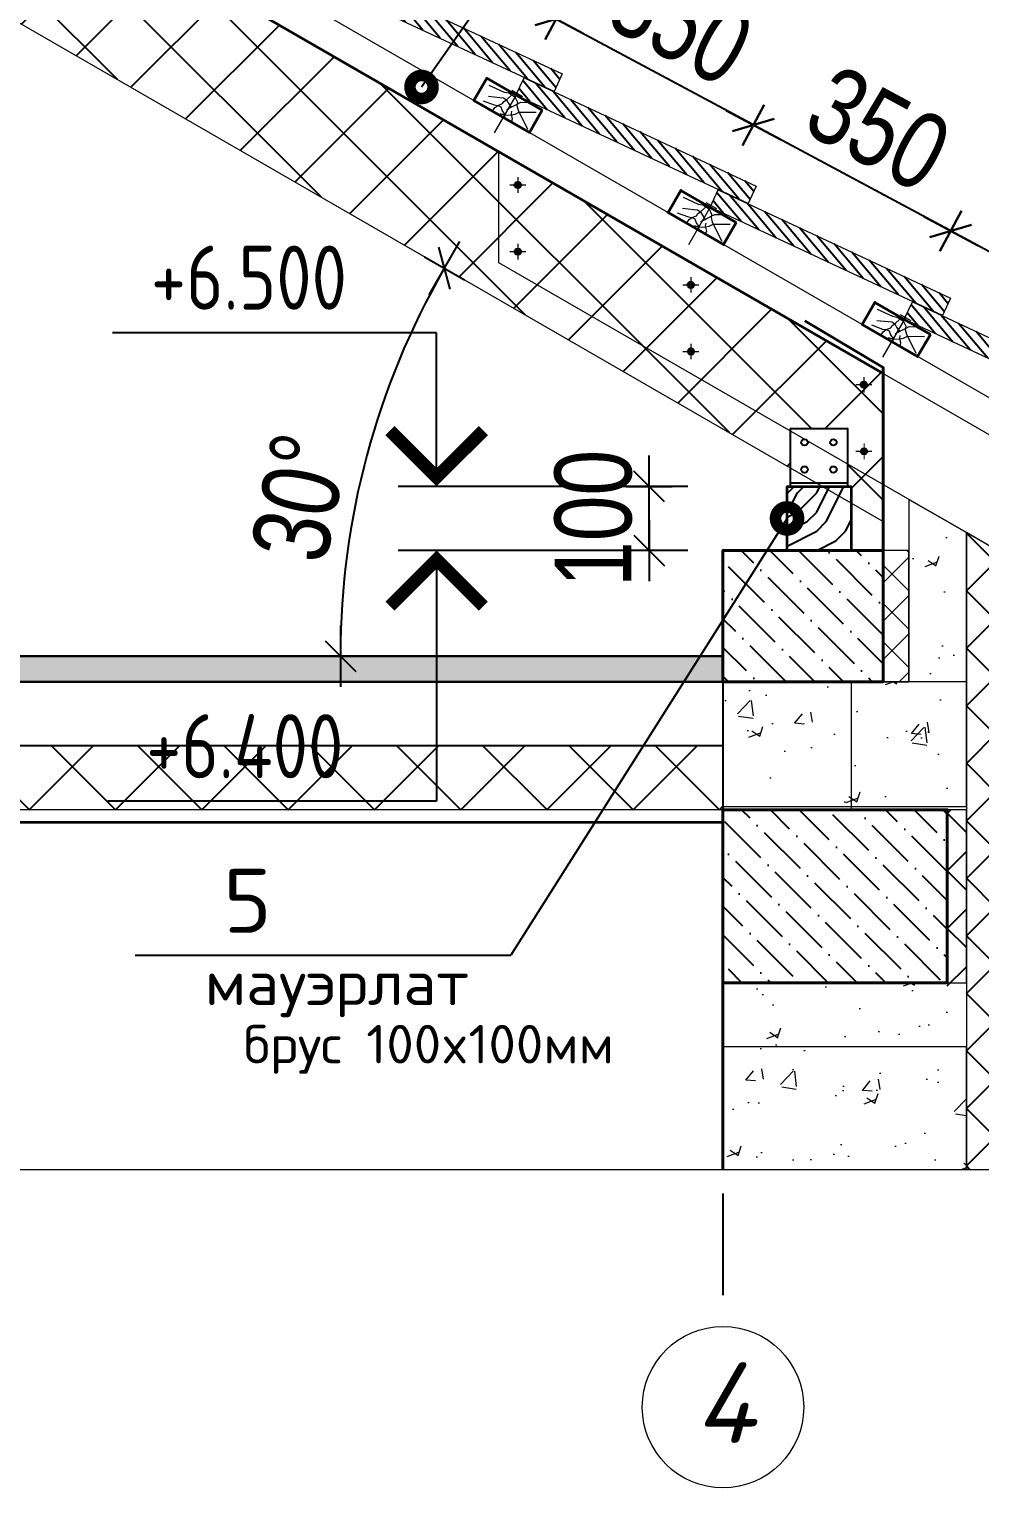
# Model space of a CAD drawing. Extents: x -12289450 to -10763036, y -7834513 to -6150123.
# Drawn here: x -10924742 to -10923258, y -7678309 to -7676031 of the extents above; entities that cross this region are included whole.
import ezdxf

# ---------------------------------------------------------------- set-up
doc = ezdxf.new("R2010")
doc.units = 0
doc.header["$LTSCALE"] = 25
doc.header["$PDMODE"] = 35
doc.linetypes.add('CENTER', pattern=[50.8, 31.75, -6.35, 6.35, -6.35])
doc.linetypes.add('HIDDEN', pattern=[9.525, 6.35, -3.175])
doc.layers.get('DefPoints').update_dxf_attribs({"color": 10, "lineweight": 30})
for name, color, linetype in [('004-ВСПЛИНИИ', 15, 'Continuous'), ('005-РАЗМЕРЫ', 252, 'Continuous'), ('008-ШТРИХОВКА', 252, 'Continuous'), ('014-ОСИ', 251, 'CENTER'), ('1рамка1', 7, 'Continuous'), ('Annotation - Text', 7, 'Continuous'), ('Крыши', 7, 'Continuous'), ('Примечания', 7, 'Continuous')]:
    doc.layers.add(name, color=color, linetype=linetype)
for name, color, linetype, lineweight in [('RAZMER', 7, 'Continuous', 9), ('Перегор', 4, 'Continuous', 20), ('Стена', 7, 'Continuous', 5), ('СТЕНЫ', 5, 'Continuous', 40), ('Штрих', 9, 'Continuous', 13), ('штриховка', 252, 'Continuous', 9)]:
    doc.layers.add(name, color=color, linetype=linetype, lineweight=lineweight)
doc.styles.add('gismo', font='isocpeui.ttf')
doc.styles.add('GOST 2.304', font='cs_gost2304.shx')
doc.styles.add('ROMANT', font='romant.shx', dxfattribs={"height": 2})
doc.styles.get("Standard").update_dxf_attribs({"font": 'arial.ttf'})
doc.styles.add('TXT0', font='txt', dxfattribs={"width": 0.8})
doc.dimstyles.new('Копия 3 РАЗМЕРЫ 3', dxfattribs={"dimscale": 30, "dimtxt": 4, "dimasz": 0.08, "dimexe": 0, "dimexo": 0, "dimgap": 0.9, "dimtad": 1, "dimdec": 0, "dimzin": 0, "dimdsep": 46, "dimtxsty": 'TXT0', "dimblk1": 'A8MITTA', "dimblk2": 'A8MITTA', "dimsah": 1, "dimcen": 0.3, "dimse1": 1, "dimse2": 1, "dimadec": 0, "dimazin": 0, "dimtp": 6, "dimtm": 6, "dimtfac": 1, "dimtdec": 0, "dimtofl": 0, "dimtmove": 0, "dimatfit": 3, "dimldrblk": 'A8MITTA', "dimfxl": 0, "dimtolj": 1, "dimtzin": 0, "dimarcsym": 0})
pattern_1 = [(135, (-3917.23, 2853.85), (-61.73926083, 16.83798023), [79.375, -15.875, 0, -15.875])]

# ---------------------------------------------------------------- blocks, each defined once
blk = doc.blocks.new('ytjtyj')
at = {"layer": 'Перегор', "linetype": 'Continuous'}
for p, q in [((-3.6, 13.4), (-21.6, 6.9)), ((-12.6, 10.2), (11.8, -56.9))]:
    blk.add_line(p, q, dxfattribs=at)
at = {"layer": 'Стена', "linetype": 'Continuous', "ltscale": 100}
blk.add_line((51.9, -12.5), (38.2, 25), dxfattribs=at)
blk.add_lwpolyline([(-55.8, -9.2), (-42.1, -46.8), (51.9, -12.5), (38.2, 25), (-55.8, -9.2)], close=True, dxfattribs=at)
at = {"layer": 'Штрих', "linetype": 'Continuous', "ltscale": 100}
for p, q in [((-10.2, 4.4), (-15.6, -3.3)), ((0.3, 8.6), (-10.2, 4.4)), ((2, -2.6), (-4.9, 6.5)), ((7.6, 8.6), (0.3, 8.6)), ((32.8, 15.1), (7.6, 8.6)), ((-20.7, -18.1), (-46.9, -13.8)), ((-18.6, -15.3), (-38.4, -41.9)), ((-20.7, -2.7), (-33.2, -0.9)), ((-15.6, -6.6), (-20.7, -2.7)), ((-15.1, -22.2), (-20.7, -18.1)), ((-15.6, -8.5), (-18.6, -15.3)), ((-15.6, -3.3), (-15.6, -8.5)), ((-7.2, -13), (-15.6, -6.6)), ((-9.5, -24.4), (-15.1, -22.2)), ((-9, -18.9), (-8.9, -23.1)), ((-1.7, -7.1), (-7.2, -13)), ((-1.2, -17.6), (-7.2, -13)), ((2, -2.6), (-1.7, -7.1)), ((5.7, -20.6), (1.3, -25.2)), ((7.1, -0.5), (2, -2.6)), ((5.7, -5.8), (2, -2.6)), ((7.2, -9.7), (5.7, -5.8)), ((8.7, -14.8), (5.7, -20.6)), ((12.9, -0.7), (7.1, -0.5)), ((13.7, -13.8), (7.2, -9.7)), ((13.7, -13.8), (8.7, -14.8)), ((30.7, -2.1), (12.9, -0.7)), ((17.6, -17.7), (13.7, -13.8)), ((19.4, -13.8), (13.7, -13.8)), ((21.4, -22.6), (17.5, -23.8)), ((20.1, -23), (17.6, -17.7)), ((37.5, -10.5), (19.4, -13.8)), ((-8.9, -23.1), (-12.3, -30.7)), ((-12.3, -30.7), (-11.7, -34.8)), ((-0.7, -26.6), (-9.5, -24.4)), ((8.3, -25.3), (-0.7, -26.6)), ((1.3, -25.2), (0.1, -30.6)), ((17.5, -23.8), (14, -25.5))]:
    blk.add_line(p, q, dxfattribs=at)
blk = doc.blocks.new('A8MITTA', base_point=(3180, 3140))
for p, q in [((3180, 3155), (3180, 3125)), ((3170, 3130), (3190, 3150)), ((3160, 3140), (3200, 3140))]:
    blk.add_line(p, q)
blk = doc.blocks.new('*D1001')
at = {"layer": '005-РАЗМЕРЫ', "color": 0, "lineweight": -2, "ltscale": 4, "transparency": 16777216}
blk.add_line((-10922997.4, -7676510.5), (-10923301.4, -7676347.3), dxfattribs=at)
at = {"layer": 'DefPoints', "color": 0, "ltscale": 4, "transparency": 16777216}
for p in [(-10923303.5, -7676346.1), (-10923385.9, -7676499.5), (-10923082.8, -7676674.5)]:
    blk.add_point(p, dxfattribs=at)
at = {"layer": '005-РАЗМЕРЫ', "color": 0, "lineweight": -2, "ltscale": 4, "transparency": 16777216, "xscale": 2.4, "yscale": 2.4, "zscale": 2.4}
for p, rotation in [((-10923303.5, -7676346.1), 151.7584222116496), ((-10922995.3, -7676511.7), 331.7584222116496)]:
    blk.add_blockref('A8MITTA', p, dxfattribs=dict(at, rotation=rotation))
at = {"layer": '005-РАЗМЕРЫ', "color": 0, "ltscale": 4, "transparency": 16777216, "insert": (-10923108.3, -7676352.3), "char_height": 120, "attachment_point": 5, "rotation": 331.7584, "style": 'TXT0'}
blk.add_mtext('\\A1;350', dxfattribs=at)
blk = doc.blocks.new('*D1002')
at = {"layer": '005-РАЗМЕРЫ', "color": 0, "lineweight": -2, "ltscale": 4, "transparency": 16777216}
blk.add_line((-10923305.6, -7676345), (-10923609.6, -7676181.7), dxfattribs=at)
at = {"layer": 'DefPoints', "color": 0, "ltscale": 4, "transparency": 16777216}
for p in [(-10923611.7, -7676180.6), (-10923689, -7676324.5), (-10923385.9, -7676499.5)]:
    blk.add_point(p, dxfattribs=at)
at = {"layer": '005-РАЗМЕРЫ', "color": 0, "lineweight": -2, "ltscale": 4, "transparency": 16777216, "xscale": 2.4, "yscale": 2.4, "zscale": 2.4}
for p, rotation in [((-10923611.7, -7676180.6), 151.7584222116496), ((-10923303.5, -7676346.1), 331.7584222116496)]:
    blk.add_blockref('A8MITTA', p, dxfattribs=dict(at, rotation=rotation))
at = {"layer": '005-РАЗМЕРЫ', "color": 0, "ltscale": 4, "transparency": 16777216, "insert": (-10923416.4, -7676186.7), "char_height": 120, "attachment_point": 5, "rotation": 331.7584, "style": 'TXT0'}
blk.add_mtext('\\A1;350', dxfattribs=at)
blk = doc.blocks.new('*D1003')
at = {"layer": '005-РАЗМЕРЫ', "color": 0, "lineweight": -2, "ltscale": 4, "transparency": 16777216}
blk.add_line((-10923613.8, -7676179.5), (-10923917.8, -7676016.2), dxfattribs=at)
at = {"layer": 'DefPoints', "color": 0, "ltscale": 4, "transparency": 16777216}
for p in [(-10923919.9, -7676015.1), (-10923992.1, -7676149.5), (-10923689, -7676324.5)]:
    blk.add_point(p, dxfattribs=at)
at = {"layer": '005-РАЗМЕРЫ', "color": 0, "lineweight": -2, "ltscale": 4, "transparency": 16777216, "xscale": 2.4, "yscale": 2.4, "zscale": 2.4}
for p, rotation in [((-10923919.9, -7676015.1), 151.7584222116496), ((-10923611.7, -7676180.6), 331.7584222116496)]:
    blk.add_blockref('A8MITTA', p, dxfattribs=dict(at, rotation=rotation))
at = {"layer": '005-РАЗМЕРЫ', "color": 0, "ltscale": 4, "transparency": 16777216, "insert": (-10923724.6, -7676021.2), "char_height": 120, "attachment_point": 5, "rotation": 331.7584, "style": 'TXT0'}
blk.add_mtext('\\A1;350', dxfattribs=at)
blk = doc.blocks.new('*D1004')
at = {"layer": '005-РАЗМЕРЫ', "color": 0, "lineweight": -2, "ltscale": 4, "transparency": 16777216}
blk.add_line((-10923922, -7676013.9), (-10924226, -7675850.7), dxfattribs=at)
at = {"layer": 'DefPoints', "color": 0, "ltscale": 4, "transparency": 16777216}
for p in [(-10924228.1, -7675849.5), (-10924295.2, -7675974.5), (-10923992.1, -7676149.5)]:
    blk.add_point(p, dxfattribs=at)
at = {"layer": '005-РАЗМЕРЫ', "color": 0, "lineweight": -2, "ltscale": 4, "transparency": 16777216, "xscale": 2.4, "yscale": 2.4, "zscale": 2.4}
for p, rotation in [((-10924228.1, -7675849.5), 151.7584222116496), ((-10923919.9, -7676015.1), 331.7584222116496)]:
    blk.add_blockref('A8MITTA', p, dxfattribs=dict(at, rotation=rotation))
at = {"layer": '005-РАЗМЕРЫ', "color": 0, "ltscale": 4, "transparency": 16777216, "insert": (-10924032.8, -7675855.6), "char_height": 120, "attachment_point": 5, "rotation": 331.7584, "style": 'TXT0'}
blk.add_mtext('\\A1;350', dxfattribs=at)
blk = doc.blocks.new('*D1033')
at = {"layer": '005-РАЗМЕРЫ', "color": 0, "lineweight": -2, "ltscale": 4, "transparency": 16777216}
blk.add_line((-10923774.2, -7676842.5), (-10923774.2, -7676747.3), dxfattribs=at)
at = {"layer": 'DefPoints', "color": 0, "ltscale": 4, "transparency": 16777216}
for p in [(-10923777.8, -7676744.9), (-10923774.2, -7676744.9), (-10923777.8, -7676844.9)]:
    blk.add_point(p, dxfattribs=at)
at = {"layer": '005-РАЗМЕРЫ', "color": 0, "lineweight": -2, "ltscale": 4, "transparency": 16777216, "xscale": 2.4, "yscale": 2.4, "zscale": 2.4}
for p, rotation in [((-10923774.2, -7676744.9), 90), ((-10923774.2, -7676844.9), 270)]:
    blk.add_blockref('A8MITTA', p, dxfattribs=dict(at, rotation=rotation))
at = {"layer": '005-РАЗМЕРЫ', "color": 0, "ltscale": 4, "transparency": 16777216, "insert": (-10923861.2, -7676794.9), "char_height": 120, "attachment_point": 5, "rotation": 90, "style": 'TXT0'}
blk.add_mtext('\\A1;100', dxfattribs=at)
blk = doc.blocks.new('*D1126')
at = {"layer": '005-РАЗМЕРЫ', "color": 0, "lineweight": -2, "ltscale": 4, "transparency": 16777216}
blk.add_arc((-10923045.2, -7677009.9), 1211.2, 150.1135, 179.8865, dxfattribs=at)
at = {"layer": 'DefPoints', "color": 0, "ltscale": 4, "transparency": 16777216}
for p in [(-10928309.1, -7673970.7), (-10924183.4, -7676595.6), (-10923409.1, -7676799.8), (-10932959.1, -7677009.9), (-10923659.1, -7677009.9)]:
    blk.add_point(p, dxfattribs=at)
at = {"layer": '005-РАЗМЕРЫ', "color": 0, "lineweight": -2, "ltscale": 4, "transparency": 16777216, "xscale": 2.4, "yscale": 2.4, "zscale": 2.4}
for p, rotation in [((-10924094.1, -7676404.3), 60.05676570589963), ((-10924256.4, -7677009.9), 269.9432342983295)]:
    blk.add_blockref('A8MITTA', p, dxfattribs=dict(at, rotation=rotation))
at = {"layer": '005-РАЗМЕРЫ', "color": 0, "ltscale": 4, "transparency": 16777216, "insert": (-10924319.5, -7676762), "char_height": 120, "attachment_point": 5, "rotation": 78.9912, "style": 'TXT0'}
blk.add_mtext('\\A1;30°', dxfattribs=at)

msp = doc.modelspace()

# ---------------------------------------------------------------- hatches: boundary and pattern name
at = {"layer": '008-ШТРИХОВКА', "ltscale": 3}
h = msp.add_hatch(dxfattribs=at)
h.set_pattern_fill('ANSI37', color=256, scale=30)
h.set_pattern_definition([(45, (-10933209.11, -7676799.76), (-67.3519, 67.3519), []), (135, (-10933209.11, -7676799.76), (-67.3519, -67.3519), [])])
h.paths.add_polyline_path([(-10924009.1, -7676222.4), (-10924009.1, -7676395.6), (-10923554.1, -7676658.3), (-10923554.1, -7676654.9), (-10923464.1, -7676654.9), (-10923464.1, -7676710.3), (-10923409.1, -7676742), (-10923409.1, -7676568.8)])
h.paths.add_polyline_path([(-10923709.1, -7676434.3), (-10923709.1, -7676435.3, 0.403433), (-10923704.3, -7676430.3), (-10923705.3, -7676430.3, -0.40079)], flags=16)
h.paths.add_polyline_path([(-10923704.1, -7676534.3, -1), (-10923714.1, -7676534.3, -1)], flags=16)
h.paths.add_polyline_path([(-10923974.3, -7676378.3, -1), (-10923984.3, -7676378.3, -1)], flags=16)
h.paths.add_polyline_path([(-10923979.3, -7676270.3), (-10923979.3, -7676269.3, 0.425077), (-10923984.5, -7676274.3), (-10923983.5, -7676274.3, -0.427766)], flags=16)
h.paths.add_polyline_path([(-10923438.9, -7676590.2), (-10923438.9, -7676591.1, 0.403433), (-10923434.1, -7676586.1), (-10923435.1, -7676586.1, -0.40079)], flags=16)
h.paths.add_polyline_path([(-10923443.9, -7676690.2, -1), (-10923433.9, -7676690.2, -1)], flags=16)
h.paths.add_polyline_path([(-10924009.1, -7676395.6), (-10924009.1, -7676222.4), (-10925303.3, -7675475.2, -0.449807), (-10925316.5, -7675477.9), (-10925432, -7675631.9), (-10925041.2, -7675857.5), (-10924970.8, -7675781.6, -0.208652), (-10924973.7, -7675775, -1), (-10924955.7, -7675775, -0.654736), (-10924970.8, -7675781.6), (-10925041.2, -7675857.5), (-10923554.1, -7676716), (-10923554.1, -7676658.3)])
h.paths.add_polyline_path([(-10923409.1, -7676742), (-10923464.1, -7676710.3), (-10923464.1, -7676744.9), (-10923459.1, -7676744.9), (-10923459.1, -7676770.9), (-10923409.1, -7676799.8)])
h.paths.add_polyline_path([(-10928309.1, -7673739.8), (-10933209.1, -7676568.8), (-10933209.1, -7676799.8), (-10928309.1, -7673970.7), (-10926554.1, -7674984), (-10926554.1, -7674919.9), (-10926464.1, -7674919.9), (-10926464.1, -7675009.9), (-10926459.1, -7675009.9), (-10926459.1, -7675038.8), (-10925432, -7675631.9), (-10925316.5, -7675477.9, -0.379494), (-10925318.9, -7675466.2)])
h.paths.add_polyline_path([(-10927841.7, -7674203.6, -1), (-10927831.7, -7674203.6, -1)], flags=16)
h.paths.add_polyline_path([(-10927841.7, -7674161.1, -1), (-10927831.7, -7674161.1, -1)], flags=16)
h.paths.add_polyline_path([(-10927886.8, -7674203.6, -1), (-10927876.8, -7674203.6, -1)], flags=16)
h.paths.add_polyline_path([(-10927886.8, -7674161.1, -1), (-10927876.8, -7674161.1, -1)], flags=16)
h.paths.add_polyline_path([(-10928174.2, -7673872.7), (-10928174.2, -7673871.8, 0.403433), (-10928179, -7673876.7), (-10928178, -7673876.7, -0.40079)], flags=16)
h.paths.add_polyline_path([(-10928244.2, -7673936.5), (-10928244.2, -7673935.5, 0.400203), (-10928249, -7673940.5), (-10928248, -7673940.5, -0.40079)], flags=0)
h.paths.add_polyline_path([(-10928244.1, -7673936.5), (-10928244.1, -7673935.5, 0.406669), (-10928249, -7673940.5), (-10928248, -7673940.5, -0.40079)], flags=16)
h.paths.add_polyline_path([(-10928244.2, -7673872.7), (-10928244.2, -7673871.8, 0.400203), (-10928249, -7673876.7), (-10928248, -7673876.7, -0.40079)], flags=0)
h.paths.add_polyline_path([(-10928244.1, -7673872.7), (-10928244.1, -7673871.7, 0.406669), (-10928249, -7673876.7), (-10928248, -7673876.7, -0.40079)], flags=16)
h.paths.add_polyline_path([(-10928244.2, -7673809), (-10928244.2, -7673808, 0.400203), (-10928249, -7673813), (-10928248, -7673813, -0.40079)], flags=0)
h.paths.add_polyline_path([(-10928244.1, -7673809), (-10928244.1, -7673808, 0.406669), (-10928249, -7673813), (-10928248, -7673813, -0.40079)], flags=16)
h.paths.add_polyline_path([(-10928369.2, -7673940.5), (-10928370, -7673940.5, -0.415546), (-10928374, -7673944.5), (-10928374, -7673945.5, 0.403433)], flags=16)
h.paths.add_polyline_path([(-10928374.2, -7673936.5), (-10928374.2, -7673935.5, 0.403433), (-10928379, -7673940.5), (-10928378.2, -7673940.5, -0.415546)], flags=16)
h.paths.add_polyline_path([(-10928369.2, -7673876.7), (-10928370, -7673876.7, -0.415546), (-10928374, -7673880.8), (-10928374, -7673881.7, 0.403433)], flags=16)
h.paths.add_polyline_path([(-10928374.2, -7673872.7), (-10928374.2, -7673871.8, 0.403433), (-10928379, -7673876.7), (-10928378.2, -7673876.7, -0.415546)], flags=16)
h.paths.add_polyline_path([(-10928374.2, -7673809), (-10928374.2, -7673809, 0.415546), (-10928378.2, -7673813), (-10928378, -7673813, -0.40079)], flags=0)
h.paths.add_polyline_path([(-10928369, -7673813, -1), (-10928379, -7673813), (-10928379.2, -7673813, 0.425077), (-10928374, -7673818), (-10928374, -7673813), (-10928379, -7673813, 0.413145), (-10928374, -7673818), (-10928374, -7673818, -0.425077), (-10928379.2, -7673813, -1.020293)], flags=16)
h.paths.add_polyline_path([(-10928444.2, -7673872.7), (-10928444.2, -7673871.8, 0.403433), (-10928449, -7673876.7), (-10928448, -7673876.7, -0.40079)], flags=16)
h.paths.add_polyline_path([(-10930091.7, -7674983.6, -1), (-10930081.7, -7674983.6, -1)], flags=16)
h.paths.add_polyline_path([(-10930091.7, -7674941.1, -1), (-10930081.7, -7674941.1, -1)], flags=16)
h.paths.add_polyline_path([(-10930136.8, -7674983.6, -1), (-10930126.8, -7674983.6, -1)], flags=16)
h.paths.add_polyline_path([(-10930136.8, -7674941.1, -1), (-10930126.8, -7674941.1, -1)], flags=16)
h.paths.add_polyline_path([(-10933091.7, -7676676.1, -1), (-10933081.7, -7676676.1, -1)], flags=16)
h.paths.add_polyline_path([(-10933091.7, -7676718.6, -1), (-10933081.7, -7676718.6, -1)], flags=16)
h.paths.add_polyline_path([(-10933136.8, -7676676.1, -1), (-10933126.8, -7676676.1, -1)], flags=16)
h.paths.add_polyline_path([(-10933136.8, -7676718.6, -1), (-10933126.8, -7676718.6, -1)], flags=16)
at = {"layer": '008-ШТРИХОВКА'}
h = msp.add_hatch(dxfattribs=at)
h.set_pattern_fill('ANSI31', color=251, scale=4, angle=5, style=0)
h.set_pattern_definition([(130, (-22681776.036, -662145.611), (9.728764428, 8.163402643), [])])
h.paths.add_polyline_path([(-10924282.8, -7675960.2), (-10924281.2, -7675957.5), (-10924283.9, -7675955.9), (-10924272.7, -7675931.8), (-10923910.2, -7676100.9), (-10923922.8, -7676128)])
h = msp.add_hatch(dxfattribs=at)
h.set_pattern_fill('ANSI31', color=251, scale=4, angle=5, style=0)
h.set_pattern_definition([(130, (-22681472.927, -662320.611), (9.728764428, 8.163402643), [])])
h.paths.add_polyline_path([(-10923979.7, -7676135.2), (-10923978.1, -7676132.5), (-10923980.8, -7676130.9), (-10923969.6, -7676106.8), (-10923607.1, -7676275.9), (-10923619.7, -7676303)])
h = msp.add_hatch(dxfattribs=at)
h.set_pattern_fill('ANSI31', color=251, scale=4, angle=5, style=0)
h.set_pattern_definition([(130, (-22681169.818, -662495.611), (9.728764428, 8.163402643), [])])
h.paths.add_polyline_path([(-10923676.6, -7676310.2), (-10923675, -7676307.5), (-10923677.7, -7676305.9), (-10923666.5, -7676281.8), (-10923304, -7676450.9), (-10923316.6, -7676478)])
h = msp.add_hatch(dxfattribs=at)
h.set_pattern_fill('ANSI31', color=251, scale=4, angle=5, style=0)
h.set_pattern_definition([(130, (-22680866.709, -662670.611), (9.728764428, 8.163402643), [])])
h.paths.add_polyline_path([(-10923373.5, -7676485.2), (-10923371.9, -7676482.5), (-10923374.6, -7676480.9), (-10923363.4, -7676456.8), (-10923000.9, -7676625.9), (-10923013.5, -7676653)])
h = msp.add_hatch(dxfattribs=at)
h.set_pattern_fill('WOODFACE', color=251, scale=300, style=0, pattern_type=2)
h.set_pattern_definition([(0, (750597, -569530.14), (300, 300), [15, -285]), (90, (750717, -569425.14), (-300, 300), [30, -270]), (45, (750656.99, -569455.14), (3e-14, 300), [21.21, -63.63, 21.21, -42.42, 148.5, -127.2940687]), (45, (750581.99, -569545.14), (3e-14, 300), [21.213, -42.426, 21.213, -339.4120686]), (45, (750686.99, -569515.14), (3e-14, 300), [21.213, -403.0510686]), (45, (750716.99, -569530.14), (3e-14, 300), [21.213, -403.0510686]), (45, (750671.99, -569500.14), (3e-14, 300), [21.213, -403.0510686]), (45, (750656.99, -569485.14), (3e-14, 300), [42.426, -381.8380686]), (45, (750731.99, -569260.14), (3e-14, 300), [42.426, -381.8380686]), (45, (750626.99, -569470.14), (3e-14, 300), [84.852, -339.4120686]), (45, (750611.99, -569455.14), (3e-14, 300), [84.852, -339.4120686]), (45, (750806.99, -569365.14), (3e-14, 300), [84.852, -339.4120686]), (45, (750596.99, -569425.14), (3e-14, 300), [63.6396, -360.6244686]), (45, (750536.99, -569380.14), (3e-14, 300), [63.6396, -360.6244686]), (45, (750566.99, -569410.14), (3e-14, 300), [63.6396, -360.6244686]), (45, (750761.99, -569320.14), (3e-14, 300), [106.06602, -318.1980486]), (45, (750731.99, -569305.14), (3e-14, 300), [106.06602, -318.1980486]), (45, (750761.99, -569380.14), (3e-14, 300), [148.492424, -275.7716445]), (26.5650512, (750626.99, -569500.14), (300, 1e-07), [33.541017, -637.279374]), (26.5650512, (750686.99, -569410.14), (300, 1e-07), [33.541017, -637.279374]), (26.5650512, (750671.99, -569440.14), (300, 1e-07), [33.541017, -637.279374]), (26.5650512, (750611.99, -569530.14), (300, 1e-07), [67.08204, -603.738353]), (26.5650512, (750671.99, -569395.14), (300, 1e-07), [100.623059, -570.197334]), (26.5650512, (750641.99, -569380.14), (300, 1e-07), [134.1640785, -536.6563146]), (26.5650512, (750611.99, -569365.14), (300, 1e-07), [134.1640785, -536.6563146]), (26.5650512, (750566.99, -569275.14), (300, 1e-07), [134.1640785, -536.6563146]), (26.5650512, (750566.99, -569305.14), (300, 1e-07), [167.7051, -503.115293]), (26.5650512, (750581.99, -569335.14), (300, 1e-07), [167.7051, -503.115293]), (63.4349488, (750686.99, -569455.14), (2e-08, 300), [33.541017, -637.279374]), (63.4349488, (750641.99, -569485.14), (2e-08, 300), [33.541017, -637.279374]), (63.4349488, (750596.99, -569530.14), (2e-08, 300), [67.08204, -603.738353]), (63.4349488, (750686.99, -569485.14), (2e-08, 300), [67.08204, -603.738353]), (63.4349488, (750566.99, -569545.14), (2e-08, 300), [100.623059, -570.197334]), (63.4349488, (750536.99, -569545.14), (2e-08, 300), [134.1640785, -536.6563146]), (63.4349488, (750806.99, -569530.14), (2e-08, 300), [134.1640785, -536.6563146]), (63.4349488, (750701.99, -569500.14), (2e-08, 300), [134.1640785, -536.6563146]), (63.4349488, (750761.99, -569530.14), (2e-08, 300), [167.7051, -503.115293]), (63.4349488, (750731.99, -569515.14), (2e-08, 300), [167.7051, -503.115293])])
h.paths.add_polyline_path([(-10923459.1, -7676844.9), (-10923459.1, -7676744.9), (-10923559.1, -7676744.9), (-10923559.1, -7676844.9)])
at = {"layer": '008-ШТРИХОВКА', "ltscale": 4}
h = msp.add_hatch(dxfattribs=at)
h.set_pattern_fill('ANSI37', color=256, scale=20, style=0)
h.set_pattern_definition([(45, (-10923279.114, -7680589.875), (-44.9013, 44.9013), []), (135, (-10923279.114, -7680589.875), (-44.9013, -44.9013), [])])
h.paths.add_polyline_path([(-10923279.1, -7677811.4), (-10923229.1, -7677811.4), (-10923229.1, -7676846), (-10923279.1, -7676817.1), (-10923279.1, -7677049.9)])
at = {"layer": '008-ШТРИХОВКА', "ltscale": 3}
h = msp.add_hatch(dxfattribs=at)
h.set_pattern_fill('ANSI37', color=256, scale=30)
h.set_pattern_definition([(45, (-10932959.11, -7677249.9), (-67.3519, 67.3519), []), (135, (-10932959.11, -7677249.9), (-67.3519, -67.3519), [])])
edge = h.paths.add_edge_path()
edge.add_line((-10923846.6, -7677249.9), (-10923801.6, -7677178.7))
edge.add_arc((-10923486.7, -7676889.2), 427.7, 217.5535, 222.5938, ccw=False)
edge.add_line((-10923825.8, -7677149.9), (-10926459.1, -7677149.9))
edge.add_line((-10926459.1, -7677149.9), (-10926459.1, -7677249.9))
edge.add_line((-10926459.1, -7677249.9), (-10923846.6, -7677249.9))
edge = h.paths.add_edge_path()
edge.add_line((-10923716.6, -7677249.9), (-10923659.1, -7677249.9))
edge.add_line((-10923659.1, -7677249.9), (-10923659.1, -7677149.9))
edge.add_line((-10923659.1, -7677149.9), (-10923783.4, -7677149.9))
edge.add_line((-10923783.4, -7677149.9), (-10923801.6, -7677178.7))
edge.add_arc((-10923486.7, -7676889.2), 427.7, 222.5938, 237.4911)
edge = h.paths.add_edge_path()
edge.add_line((-10923846.6, -7677249.9), (-10923716.6, -7677249.9))
edge.add_arc((-10923486.7, -7676889.2), 427.7, 222.5938, 237.4911, ccw=False)
edge.add_line((-10923801.6, -7677178.7), (-10923846.6, -7677249.9))
edge = h.paths.add_edge_path()
edge.add_line((-10923783.4, -7677149.9), (-10923825.8, -7677149.9))
edge.add_arc((-10923486.7, -7676889.2), 427.7, 217.5535, 222.5938)
edge.add_line((-10923801.6, -7677178.7), (-10923783.4, -7677149.9))
h.paths.add_polyline_path([(-10926559.1, -7677149.9), (-10926559.1, -7677249.9), (-10926459.1, -7677249.9), (-10926459.1, -7677149.9)])
h.paths.add_polyline_path([(-10927669.1, -7677249.9), (-10927739.4, -7677249.9), (-10928000.6, -7677249.9), (-10928049.1, -7677249.9), (-10927809.1, -7677249.9), (-10927809.1, -7677149.9), (-10926559.1, -7677149.9), (-10926559.1, -7677249.9)])
h.paths.add_polyline_path([(-10928049.1, -7677249.9), (-10927909.1, -7677249.9), (-10927909.1, -7677149.9), (-10932834.7, -7677150), (-10932771.6, -7677249.9), (-10930469.1, -7677249.9)])
h.paths.add_polyline_path([(-10932959.1, -7677150), (-10932959.1, -7677244.9), (-10932959.1, -7677244.9), (-10932959.1, -7677249.9), (-10932771.6, -7677249.9), (-10932834.7, -7677150)])
edge = h.paths.add_edge_path()
edge.add_line((-10932904.2, -7676844.9), (-10932452, -7676844.9))
edge = h.paths.add_edge_path()
edge.add_line((-10932512, -7676844.9), (-10932512, -7677420.6))
h.paths.add_polyline_path([(-10932487.5, -7677411), (-10932047.1, -7677411), (-10932047.1, -7677252.4), (-10932487.5, -7677252.4)])
edge = h.paths.add_edge_path()
edge.add_line((-10932512, -7677420.6), (-10931998.5, -7677420.6))
edge = h.paths.add_edge_path()
edge.add_line((-10932439.1, -7676931.9), (-10932512, -7676859))
edge.add_line((-10932512, -7676859), (-10932585, -7676931.9))
at = {"layer": '008-ШТРИХОВКА', "ltscale": 4}
h = msp.add_hatch(dxfattribs=at)
h.set_pattern_fill('ANSI36', color=256, scale=10, angle=90, style=0)
h.set_pattern_definition(pattern_1)
h.paths.add_polyline_path([(-10923409.1, -7676844.9), (-10923659.1, -7676844.9), (-10923659.1, -7677049.9), (-10923409.1, -7677049.9)])
at = {"layer": '008-ШТРИХОВКА', "lineweight": 9}
h = msp.add_hatch(dxfattribs=at)
h.set_pattern_fill('ANSI37', color=251, scale=13.333333, angle=90, style=0)
h.set_pattern_definition([(135, (-11651933.577, -7047784.715), (-29.934187, -29.934187), []), (225, (-11651933.577, -7047784.715), (29.934187, -29.934187), [])])
h.paths.add_polyline_path([(-10923369.1, -7676844.9), (-10923409.1, -7676844.9), (-10923409.1, -7677049.9), (-10923369.1, -7677049.9)])
at = {"layer": '008-ШТРИХОВКА'}
h = msp.add_hatch(dxfattribs=at)
h.set_pattern_fill('WOODFACE', color=251, scale=300, style=0, pattern_type=2)
h.set_pattern_definition([(0, (-10932898, -7677234.88), (300, 300), [15, -285]), (90, (-10932778, -7677129.88), (-300, 300), [30, -270]), (45, (-10932838, -7677159.88), (3e-14, 300), [21.21, -63.63, 21.21, -42.42, 148.5, -127.294]), (45, (-10932913, -7677249.88), (3e-14, 300), [21.213, -42.426, 21.213, -339.412]), (45, (-10932808, -7677219.88), (3e-14, 300), [21.213, -403.051]), (45, (-10932778, -7677234.88), (3e-14, 300), [21.213, -403.051]), (45, (-10932823, -7677204.88), (3e-14, 300), [21.213, -403.051]), (45, (-10932838, -7677189.88), (3e-14, 300), [42.426, -381.838]), (45, (-10932763, -7676964.88), (3e-14, 300), [42.426, -381.838]), (45, (-10932868, -7677174.88), (3e-14, 300), [84.852, -339.412]), (45, (-10932883, -7677159.88), (3e-14, 300), [84.852, -339.412]), (45, (-10932688, -7677069.88), (3e-14, 300), [84.852, -339.412]), (45, (-10932898, -7677129.88), (3e-14, 300), [63.64, -360.6245]), (45, (-10932958, -7677084.88), (3e-14, 300), [63.64, -360.6245]), (45, (-10932928, -7677114.88), (3e-14, 300), [63.64, -360.6245]), (45, (-10932733, -7677024.88), (3e-14, 300), [106.066, -318.198]), (45, (-10932763, -7677009.88), (3e-14, 300), [106.066, -318.198]), (45, (-10932733, -7677084.88), (3e-14, 300), [148.492, -275.772]), (26.565, (-10932868, -7677204.88), (300, 1e-07), [33.541, -637.279]), (26.565, (-10932808, -7677114.88), (300, 1e-07), [33.541, -637.279]), (26.565, (-10932823, -7677144.88), (300, 1e-07), [33.541, -637.279]), (26.565, (-10932883, -7677234.88), (300, 1e-07), [67.082, -603.738]), (26.565, (-10932823, -7677099.88), (300, 1e-07), [100.623, -570.197]), (26.565, (-10932853, -7677084.88), (300, 1e-07), [134.164, -536.656]), (26.565, (-10932883, -7677069.88), (300, 1e-07), [134.164, -536.656]), (26.565, (-10932928, -7676979.88), (300, 1e-07), [134.164, -536.656]), (26.565, (-10932928, -7677009.88), (300, 1e-07), [167.705, -503.115]), (26.565, (-10932913, -7677039.88), (300, 1e-07), [167.705, -503.115]), (63.435, (-10932808, -7677159.88), (2e-08, 300), [33.541, -637.279]), (63.435, (-10932853, -7677189.88), (2e-08, 300), [33.541, -637.279]), (63.435, (-10932898, -7677234.88), (2e-08, 300), [67.082, -603.738]), (63.435, (-10932808, -7677189.88), (2e-08, 300), [67.082, -603.738]), (63.435, (-10932928, -7677249.88), (2e-08, 300), [100.623, -570.197]), (63.435, (-10932958, -7677249.88), (2e-08, 300), [134.164, -536.656]), (63.435, (-10932688, -7677234.88), (2e-08, 300), [134.164, -536.656]), (63.435, (-10932793, -7677204.88), (2e-08, 300), [134.164, -536.656]), (63.435, (-10932733, -7677234.88), (2e-08, 300), [167.705, -503.115]), (63.435, (-10932763, -7677219.88), (2e-08, 300), [167.705, -503.115])])
h.paths.add_polyline_path([(-10928089.1, -7677050), (-10928139.1, -7677050), (-10928147.1, -7677049.9), (-10928097.1, -7677049.9)], flags=16)
h.paths.add_polyline_path([(-10930469.1, -7677050), (-10930469.1, -7677009.9), (-10932958, -7677009.9), (-10932958, -7677050)])
h.paths.add_polyline_path([(-10930469.1, -7677009.9), (-10930469.1, -7677050), (-10923659.1, -7677050.1), (-10923659.1, -7677009.9)])
at = {"layer": '008-ШТРИХОВКА', "ltscale": 4}
h = msp.add_hatch(dxfattribs=at)
h.set_pattern_fill('ANSI36', color=256, scale=10, angle=90, style=0)
h.set_pattern_definition(pattern_1)
h.paths.add_polyline_path([(-10923309.1, -7677249.9), (-10923309.1, -7677519.9), (-10923659.1, -7677519.9), (-10923659.1, -7677249.9)])
h = msp.add_hatch(dxfattribs=at)
h.set_pattern_fill('ANSI37', color=256, scale=20, style=0)
h.set_pattern_definition([(45, (-10923309.11, -7677524.88), (-44.901, 44.901), []), (135, (-10923309.11, -7677524.88), (-44.901, -44.901), [])])
h.paths.add_polyline_path([(-10923279.1, -7677249.9), (-10923309.1, -7677249.9), (-10923309.1, -7677524.9), (-10923279.1, -7677524.9)])
at = {"layer": 'Перегор', "linetype": 'Continuous', "ltscale": 5}
h = msp.add_hatch(color=256, dxfattribs=at)
edge = h.paths.add_edge_path()
edge.add_arc((-10923979.5, -7676274.3), 4.01, 0, 360)
h = msp.add_hatch(color=256, dxfattribs=at)
edge = h.paths.add_edge_path()
edge.add_arc((-10923979.3, -7676378.3), 4.01, 0, 360)
h = msp.add_hatch(color=256, dxfattribs=at)
edge = h.paths.add_edge_path()
edge.add_arc((-10923709.3, -7676430.3), 4.01, 0, 360)
h = msp.add_hatch(color=256, dxfattribs=at)
edge = h.paths.add_edge_path()
edge.add_arc((-10923709.1, -7676534.3), 4.01, 0, 360)
h = msp.add_hatch(color=256, dxfattribs=at)
edge = h.paths.add_edge_path()
edge.add_arc((-10923439.1, -7676586.1), 4.01, 0, 360)
h = msp.add_hatch(color=256, dxfattribs=at)
edge = h.paths.add_edge_path()
edge.add_arc((-10923438.9, -7676690.2), 4.01, 0, 360)
at = {"layer": 'штриховка'}
h = msp.add_hatch(dxfattribs=at)
h.set_pattern_fill('AR-CONC', color=256, style=0)
h.set_pattern_definition([(50, (-3917.23, 2853.85), (182.184669, -15.9390855), [19.05, -209.55]), (355, (-3917.23, 2853.85), (-35.2434214, 191.0568452), [15.24, -167.6405842]), (100.4514447, (-3902.05, 2852.52), (146.941247, 175.117752), [16.1900088, -178.0902446]), (46.1842, (-3917.23, 2904.65), (271.079041, -42.042328), [28.575, -314.325]), (96.6355576, (-3894.64, 2901.15), (237.404134, 247.4261246), [24.285023, -267.135608]), (351.1841512, (-3917.23, 2904.65), (237.404134, 247.4261246), [22.859967, -251.459732]), (21, (-3891.83, 2891.95), (151.6143913, -102.2651982), [19.05, -209.55]), (326, (-3891.83, 2891.95), (61.8020283, 184.187966), [15.24, -167.64]), (71.451445, (-3879.2, 2883.43), (213.4164193, 81.922769), [16.1900088, -178.0899376]), (37.5, (-3917.23, 2853.85), (3.08860325, 84.55503887), [0, -165.608, 0, -170.18, 0, -168.275]), (7.5, (-3917.23, 2853.85), (66.8196625, 100.1805748), [0, -97.028, 0, -161.798, 0, -64.135]), (327.5, (-3973.87, 2853.85), (135.59059517, -5.728744), [0, -63.5, 0, -198.12, 0, -262.89]), (317.5, (-3999.27, 2853.85), (148.1291814, 25.426491), [0, -82.55, 0, -131.572, 0, -186.69])])
h.paths.add_polyline_path([(-10923279.1, -7676817.1), (-10923369.1, -7676765.1), (-10923369.1, -7676817.4), (-10923369.1, -7676844.9), (-10923369.1, -7677049.9), (-10923279.1, -7677049.9)])
h.paths.add_polyline_path([(-10923279.1, -7677049.9), (-10923459.1, -7677049.9), (-10923459.1, -7677244.9), (-10923279.1, -7677244.9)])
h.paths.add_polyline_path([(-10923459.1, -7677049.9), (-10923659.1, -7677049.9), (-10923659.1, -7677244.9), (-10923459.1, -7677244.9)])
h.paths.add_polyline_path([(-10923279.1, -7677519.9), (-10923659.1, -7677519.9), (-10923659.1, -7677619.9), (-10923279.1, -7677619.9)])
h.paths.add_polyline_path([(-10923659.1, -7677811.4), (-10923279.1, -7677811.4), (-10923279.1, -7677619.9), (-10923659.1, -7677619.9)])

# ---------------------------------------------------------------- linework, layer by layer
at = {"lineweight": 25, "ltscale": 20}
for p, q in [((-10924129.8, -7676121.2), (-10923536.7, -7675271.7)), ((-10923559.1, -7676794.9), (-10923990.2, -7677477.1)), ((-10924576.9, -7677477.1), (-10923990.2, -7677477.1))]:
    msp.add_line(p, q, dxfattribs=at)
at = {"lineweight": 25, "ltscale": 20, "const_width": 36}
for points in [[(-10924120.8, -7676121.2, 1), (-10924138.8, -7676121.2, 1)], [(-10923550.1, -7676795.7, 1), (-10923568.1, -7676794.1, 1)]]:
    msp.add_lwpolyline(points, format="xyb", close=True, dxfattribs=at)
at = {"layer": '004-ВСПЛИНИИ', "color": 0, "lineweight": 0}
msp.add_lwpolyline([(-10933447.5, -7677811.4), (-10930550.9, -7677811.4), (-10930494.8, -7677892.8), (-10930433.2, -7677712.4), (-10930375.3, -7677811.4), (-10923134.2, -7677811.4)], dxfattribs=at)
at = {"layer": '008-ШТРИХОВКА', "ltscale": 3}
msp.add_lwpolyline([(-10923659.1, -7677149.9), (-10927809.1, -7677149.9)], dxfattribs=at)
at = {"layer": '014-ОСИ'}
msp.add_lwpolyline([(-10923659.1, -7676896.6), (-10923659.1, -7678056.7)], dxfattribs=at)
at = {"layer": '1рамка1', "color": 7, "lineweight": 25, "ltscale": 133.333333}
msp.add_line((-10923464.1, -7676739.9), (-10923554.1, -7676739.9), dxfattribs=at)
msp.add_lwpolyline([(-10923554.1, -7676744.9), (-10923464.1, -7676744.9), (-10923464.1, -7676654.9), (-10923554.1, -7676654.9), (-10923554.1, -7676744.9)], close=True, dxfattribs=at)
for centre in [(-10923979.5, -7676274.3), (-10923979.3, -7676378.3), (-10923709.3, -7676430.3), (-10923709.1, -7676534.3), (-10923439.1, -7676586.1), (-10923531.8, -7676676.1), (-10923486.7, -7676676.1), (-10923438.9, -7676690.2), (-10923531.8, -7676718.6), (-10923486.7, -7676718.6)]:
    msp.add_circle(centre, 5, dxfattribs=at)
at = {"layer": 'Annotation - Text', "color": 0, "lineweight": 20}
msp.add_circle((-10923659.1, -7678182.7), 126, dxfattribs=at)
msp.add_circle((-10923659.1, -7678182.7), 126, dxfattribs=at)
at = {"layer": 'RAZMER', "ltscale": 4}
for p, q in [((-10922459.1, -7677059.6), (-10928309.1, -7673682.1)), ((-10922489.1, -7677100), (-10926760.2, -7674634.1)), ((-10924009.1, -7676395.6), (-10924009.1, -7676222.4)), ((-10922564.1, -7677229.9), (-10924009.1, -7676395.6))]:
    msp.add_line(p, q, dxfattribs=at)
for points in [[(-10928309.1, -7673970.7), (-10923409.1, -7676799.8), (-10923409.1, -7676568.8), (-10928309.1, -7673739.8)], [(-10923659.1, -7677249.9), (-10927669.1, -7677249.9)]]:
    msp.add_lwpolyline(points, dxfattribs=at)
at = {"layer": 'RAZMER', "color": 1, "lineweight": 35, "ltscale": 4}
msp.add_lwpolyline([(-10923559.1, -7676844.9), (-10923559.1, -7676744.9), (-10923459.1, -7676744.9), (-10923459.1, -7676844.9), (-10923559.1, -7676844.9)], dxfattribs=at)
msp.add_lwpolyline([(-10923459.1, -7676744.9), (-10923459.1, -7676844.9), (-10923559.1, -7676844.9), (-10923559.1, -7676744.9)], close=True, dxfattribs=at)
at = {"layer": 'Крыши', "lineweight": 35, "ltscale": 3}
msp.add_lwpolyline([(-10923659.1, -7677269.9), (-10927669.1, -7677269.9)], dxfattribs=at)
at = {"layer": 'Перегор', "linetype": 'Continuous', "lineweight": 40, "ltscale": 100}
msp.add_line((-10923409.1, -7676568.8), (-10928309.1, -7673739.8), dxfattribs=at)
at = {"layer": 'Перегор', "linetype": 'Continuous', "ltscale": 100}
for points in [[(-10923910.2, -7676100.9), (-10923922.8, -7676128), (-10924285.4, -7675959), (-10924272.7, -7675931.8)], [(-10923607.1, -7676275.9), (-10923619.7, -7676303), (-10923982.3, -7676134), (-10923969.6, -7676106.8)], [(-10923304, -7676450.9), (-10923316.6, -7676478), (-10923679.1, -7676309), (-10923666.5, -7676281.8)], [(-10923000.9, -7676625.9), (-10923013.5, -7676653), (-10923376, -7676484), (-10923363.4, -7676456.8)]]:
    msp.add_lwpolyline(points, close=True, dxfattribs=at)
at = {"layer": 'Перегор', "linetype": 'Continuous', "ltscale": 5, "const_width": 2}
for points in [[(-10923979.3, -7676262), (-10923979.3, -7676286.5)], [(-10923992.2, -7676274.3), (-10923966.7, -7676274.3)], [(-10923992, -7676378.3), (-10923966.6, -7676378.3)], [(-10923979.1, -7676366), (-10923979.1, -7676390.6)], [(-10923709.1, -7676418), (-10923709.1, -7676442.5)], [(-10923722, -7676430.3), (-10923696.6, -7676430.3)], [(-10923721.9, -7676534.3), (-10923696.4, -7676534.3)], [(-10923708.9, -7676522), (-10923708.9, -7676546.5)], [(-10923451.9, -7676586.1), (-10923426.4, -7676586.1)], [(-10923438.9, -7676573.9), (-10923438.9, -7676598.4)], [(-10923438.7, -7676677.9), (-10923438.7, -7676702.4)], [(-10923451.7, -7676690.2), (-10923426.2, -7676690.2)]]:
    msp.add_lwpolyline(points, dxfattribs=at)
at = {"layer": 'Перегор', "linetype": 'Continuous', "lineweight": 40, "ltscale": 100}
msp.add_lwpolyline([(-10923604.1, -7676844.9), (-10923604.1, -7676844.9), (-10923409.1, -7676844.9), (-10923409.1, -7676559), (-10923531.5, -7676486.6)], dxfattribs=at)
at = {"layer": 'Перегор', "linetype": 'Continuous', "ltscale": 5}
for centre in [(-10923979.5, -7676274.3), (-10923709.3, -7676430.3), (-10923439.1, -7676586.1)]:
    msp.add_circle(centre, 4.01, dxfattribs=at)
at = {"layer": 'Примечания', "linetype": 'Continuous', "lineweight": 25, "ltscale": 40}
for p, q in [((-10924106.2, -7676504.9), (-10924612.2, -7676504.9)), ((-10924106.2, -7676744.9), (-10924106.2, -7676504.9)), ((-10923714.1, -7676744.9), (-10924166.2, -7676744.9)), ((-10923714.1, -7676844.9), (-10924166.2, -7676844.9)), ((-10924106.2, -7676844.9), (-10924106.2, -7677236.6)), ((-10924106.2, -7677236.6), (-10924619.7, -7677236.6))]:
    msp.add_line(p, q, dxfattribs=at)
at = {"layer": 'Примечания', "linetype": 'Continuous', "lineweight": 25, "ltscale": 40, "const_width": 20}
for points in [[(-10924179.1, -7676657.8), (-10924106.2, -7676730.7), (-10924033.3, -7676657.8)], [(-10924033.3, -7676931.9), (-10924106.2, -7676859), (-10924179.1, -7676931.9)]]:
    msp.add_lwpolyline(points, dxfattribs=at)
at = {"layer": 'СТЕНЫ', "color": 2}
for points in [[(-10923941.4, -7676157.6), (-10923961.4, -7676192.2), (-10924048, -7676142.2), (-10924028, -7676107.6), (-10923941.4, -7676157.6)], [(-10923638.3, -7676332.6), (-10923658.3, -7676367.2), (-10923744.9, -7676317.2), (-10923724.9, -7676282.6), (-10923638.3, -7676332.6)], [(-10923335.2, -7676507.6), (-10923355.2, -7676542.2), (-10923441.8, -7676492.2), (-10923421.8, -7676457.6), (-10923335.2, -7676507.6)]]:
    msp.add_lwpolyline(points, close=True, dxfattribs=at)
at = {"layer": 'СТЕНЫ', "lineweight": 15, "ltscale": 3}
msp.add_lwpolyline([(-10923279.1, -7677049.9), (-10923279.1, -7676817.1), (-10923320.8, -7676793), (-10923369.1, -7676765.1), (-10923320.8, -7676793), (-10923369.1, -7676765.1), (-10923369.1, -7677049.9, 16.180027)], format="xyb", dxfattribs=at)
for points in [[(-10923229.1, -7677519.9), (-10923229.1, -7676846), (-10923279.1, -7676817.1), (-10923279.1, -7677811.4)], [(-10923409.1, -7676844.9), (-10923409.1, -7676844.9), (-10923409.1, -7677049.9), (-10923369.1, -7677049.9), (-10923369.1, -7676844.9), (-10923409.1, -7676844.9)], [(-10923659.1, -7677249.9), (-10923659.1, -7677519.9), (-10923279.1, -7677519.9), (-10923279.1, -7677249.9), (-10923659.1, -7677249.9)]]:
    msp.add_lwpolyline(points, dxfattribs=at)
at = {"layer": 'СТЕНЫ', "ltscale": 3}
msp.add_lwpolyline([(-10923659.1, -7677049.9), (-10923659.1, -7676844.9), (-10923409.1, -7676844.9), (-10923409.1, -7677049.9), (-10923659.1, -7677049.9)], close=True, dxfattribs=at)
at = {"layer": 'СТЕНЫ', "lineweight": 30}
for points in [[(-10923659.1, -7677009.9), (-10932959.1, -7677009.9)], [(-10923659.1, -7677049.9), (-10930469.1, -7677049.9)]]:
    msp.add_lwpolyline(points, dxfattribs=at)
at = {"layer": 'СТЕНЫ', "color": 4, "linetype": 'HIDDEN', "lineweight": 20, "ltscale": 4}
msp.add_lwpolyline([(-10923659.1, -7677049.9), (-10923459.1, -7677049.9), (-10923459.1, -7677249.9)], dxfattribs=at)
at = {"layer": 'СТЕНЫ', "lineweight": 9, "ltscale": 4}
msp.add_lwpolyline([(-10923659.1, -7677244.9), (-10923279.1, -7677244.9), (-10923279.1, -7677049.9), (-10923659.1, -7677049.9)], close=True, dxfattribs=at)
at = {"layer": 'СТЕНЫ', "ltscale": 3}
for points in [[(-10923659.1, -7677249.9), (-10923659.1, -7677519.9)], [(-10923659.1, -7677249.9), (-10923659.1, -7677519.9), (-10923309.1, -7677519.9), (-10923309.1, -7677249.9), (-10923659.1, -7677249.9)], [(-10923659.1, -7677519.9), (-10923659.1, -7677811.4)]]:
    msp.add_lwpolyline(points, dxfattribs=at)
at = {"layer": 'СТЕНЫ', "lineweight": 9, "ltscale": 4}
msp.add_lwpolyline([(-10923279.1, -7677811.4), (-10923279.1, -7677619.9), (-10923659.1, -7677619.9), (-10923659.1, -7677811.4)], dxfattribs=at)

# ---------------------------------------------------------------- block references
at = {"layer": '005-РАЗМЕРЫ', "color": 251, "xscale": -1, "rotation": 349.9999999794174}
for p in [(-10923994.8, -7676138.9), (-10923691.7, -7676313.9), (-10923388.5, -7676488.9)]:
    msp.add_blockref('ytjtyj', p, dxfattribs=at)

# ---------------------------------------------------------------- texts
at = {"layer": 'Annotation - Text', "color": 0, "lineweight": 25, "insert": (-10923657.1, -7678112.8), "char_height": 126, "attachment_point": 2, "style": 'gismo'}
msp.add_mtext('4', dxfattribs=at)
at = {"layer": 'Примечания', "linetype": 'Continuous', "lineweight": 25, "ltscale": 40, "style": 'GOST 2.304'}
for s, p in [('+6.500', (-10924552.2, -7676468.9)), ('+6.400', (-10924559.7, -7677200.6))]:
    msp.add_text(s, height=100, dxfattribs=at).set_placement(p)
at = {"layer": 'Примечания', "color": 7, "attachment_point": 6}
for s, insert, char_height in [('\\A1;{\\Fsimplex|c204;мауэрлат}', (-10924055.7, -7677529.3), 70), ('\\A1;{\\Fsimplex|c204;брус \\Fsimplex|c0;100x100\\Fsimplex|c204;мм}', (-10923829.3, -7677624), 60)]:
    msp.add_mtext(s, dxfattribs=dict(at, insert=insert, char_height=char_height))
at = {"layer": 'Стена', "linetype": 'Continuous', "ltscale": 100, "style": 'ROMANT'}
msp.add_text('5', height=100, rotation=360, dxfattribs=at).set_placement((-10924439.3, -7677442))

# ---------------------------------------------------------------- dimensions: what is measured, and where the dimension line sits
at = {"layer": '005-РАЗМЕРЫ', "ltscale": 4}
dim = msp.add_angular_dim_2l(base=(-10924183.4, -7676595.6), line1=((-10923659.1, -7677009.9), (-10932959.1, -7677009.9)), line2=((-10928309.1, -7673970.7), (-10923409.1, -7676799.8)), dimstyle='Копия 3 РАЗМЕРЫ 3', dxfattribs=at)
dim.commit()
dim.dimension.update_dxf_attribs({"geometry": '*D1126', "text_midpoint": (-10924234.1, -7676778.6), "dimtype": 162})
for base, p1, p2, picture, middle in [((-10924228.1, -7675849.5), (-10923992.1, -7676149.5), (-10924295.2, -7675974.5), '*D1004', (-10924032.8, -7675855.6)), ((-10923919.9, -7676015.1), (-10923689, -7676324.5), (-10923992.1, -7676149.5), '*D1003', (-10923724.6, -7676021.2)), ((-10923611.7, -7676180.6), (-10923385.9, -7676499.5), (-10923689, -7676324.5), '*D1002', (-10923416.4, -7676186.7)), ((-10923303.5, -7676346.1), (-10923082.8, -7676674.5), (-10923385.9, -7676499.5), '*D1001', (-10923108.3, -7676352.3))]:
    dim = msp.add_linear_dim(base=base, p1=p1, p2=p2, angle=331.7584, dimstyle='Копия 3 РАЗМЕРЫ 3', dxfattribs=at)
    dim.commit()
    dim.dimension.update_dxf_attribs({"geometry": picture, "text_midpoint": middle})
dim = msp.add_linear_dim(base=(-10923774.2, -7676744.9), p1=(-10923777.8, -7676844.9), p2=(-10923777.8, -7676744.9), angle=90, dimstyle='Копия 3 РАЗМЕРЫ 3', dxfattribs=at)
dim.commit()
dim.dimension.update_dxf_attribs({"geometry": '*D1033', "text_midpoint": (-10923774.2, -7676794.9), "dimtype": 160})

doc.saveas('drawing.dxf')
